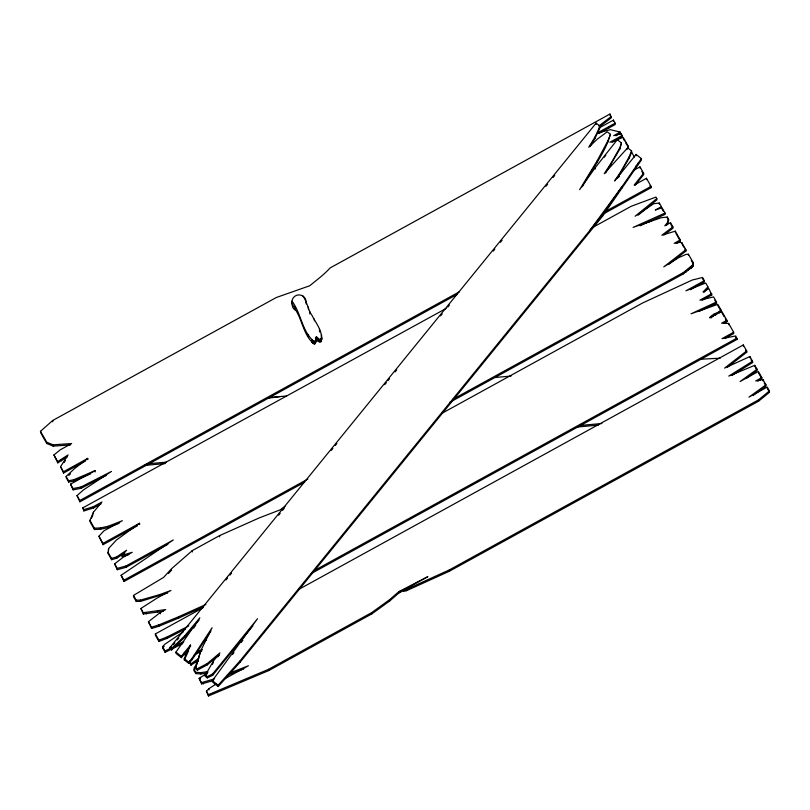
<?xml version="1.0" encoding="UTF-8"?>
<svg xmlns="http://www.w3.org/2000/svg" width="810" height="810" viewBox="0 0 810 810"><rect width="100%" height="100%" fill="white"/><g stroke="black" fill="none" stroke-linecap="round" stroke-linejoin="round"><path stroke-width="1.21" d="M294.212 308.023C302.363 318.381 303.325 336.13 314.331 343.997L315.789 342.225L315.535 337.375L316.578 336.919L319.636 339.542L321.236 338.55C322.39 330.257 315.556 322.805 312.174 315.667C307.77 309.845 307.385 302.008 302.92 296.014M315.789 342.225L315.687 338.803L316.578 336.919M206.601 673.069L200.88 673.971L195.736 673.566L194.289 671.014L194.38 667.653L198.156 661.142M194.289 671.014L194.38 667.653M452.972 399.249L683.417 272.514L692.894 264.809L692.925 262.156L688.399 254.198L686.07 254.391L678.932 257.539L663.765 266.875L685.867 249.743L681.949 242.838L680.046 242.322L674.163 243.314L680.299 239.932L675.317 231.154L661.861 235.214L672.908 226.911L670.498 222.679L664.787 225.818L667.572 222.466L668.615 219.358L667.308 217.05L661.254 217.738L633.096 227.397L665.03 213.04L662.013 207.735L655.27 210.053L661.416 206.682L659.33 203.016L653.792 203.685L635.121 216.23L656.809 198.582L655.958 197.073L631.223 206.266L592.434 227.6M449.53 402.489L683.498 273.81L692.53 266.834L693.056 262.683M124.71 552.855L116.782 558.181L111.598 559.7L108.226 553.756L108.601 548.522L116.255 540.169L139.543 523.26L139.624 524.566M108.226 553.756L108.601 548.522M306.119 303.952L306.018 302.221A7.037 6.915 -3.4 0 0 292.349 299.548L291.985 301.32A7.037 6.915 -3.4 0 0 295.083 307.517L295.235 310.119A7.037 6.915 -3.4 0 1 292.137 303.922L292.501 302.15M315.697 337.962L318.33 341.547L320.871 341.8L321.823 339.157L321.56 335.016M219.004 655.017L207.4 664.797L197.336 670.123L195.382 668.584L200.85 650.541L212.088 627.76L192.031 658.368L188.72 662.124L188.801 663.43L184.336 659.927L184.255 658.621L190.502 645.064L190.583 646.37M195.382 668.584L200.85 650.541M666.255 225.443L667.653 223.773L668.615 219.358M315.373 343.44L315.637 339.613M617.372 178.21L629.218 158.152L631.618 152.179L631.547 150.873L627.649 147.825L604.24 173.654L611.307 162.861L619.913 147.511L621.452 142.955L617.291 139.695L595.228 167.71L579.626 189.651L596.95 161.16L607.996 140.626L610.416 134.308L607.227 131.807L597.395 139.067L588.749 147.248L594.915 137.123L600.048 126.178L596.14 123.11L170.019 647.453L170.09 648.759L171.598 649.944L184.903 637.035L199.149 620.014M605.607 172.996L619.984 148.817L621.452 142.955M626.899 149.637L628.165 146.073L623.214 137.366L609.869 142.256L622.161 135.503L621.007 133.488L613.707 135.655L620.207 132.081L620.288 133.377L615.954 135.766M582.269 186.735C591.573 169.482 605.121 153.262 610.416 134.308M197.336 670.123L197.255 668.817L207.33 663.501L219.895 652.9L213.486 660.95L205.305 675.125L207.208 676.623L212.584 674.021L257.519 618.719L212.392 680.683L212.473 681.99L218.214 686.495L239.932 662.388L602.539 216.199L641.469 159.894L641.388 158.598L636.113 154.457L614.608 180.934L620.673 171.872L629.137 156.846L631.547 150.873M119.131 523.311L108.094 527.614L100.551 529.224L94.456 529.517L90.001 521.68L89.93 520.374L93.383 512.274L101.969 501.967L93.393 506.685L83.825 509.632L83.896 510.928L93.474 507.981L100.977 503.86M91.489 518.208L92.968 514.735M184.336 659.927L188.497 650.886M590.055 146.529L594.996 138.429L600.129 127.484L600.048 126.178M252.872 625.846L212.665 675.317L207.289 677.919L205.386 676.431L207.897 672.067M212.301 664.433L213.567 662.256M188.801 663.43L192.112 659.674L210.883 631.122M85.617 460.92L63.555 473.05L60.568 466.621L68.07 454.916L57.712 461.589L57.783 462.895L67.2 456.88M64.051 462.601L65.418 460.475M218.214 686.495L218.133 685.189L239.851 661.092L602.468 214.893L641.388 158.598M189.813 647.312L181.42 657.639L176.033 653.417L175.952 652.111L199.868 617.767L184.822 635.728L171.517 648.638L171.598 649.944M193.61 628.165L195.726 625.128M232.45 654.561L233.928 652.526M241.319 642.37L242.808 640.335M589.569 230.769L621.928 186.745L622.009 188.052M604.29 157.211L605.789 155.236M217.829 656.89L219.257 655.098M633.4 170.495L639.981 166.87L643.606 173.269L634.179 185.055L646.461 178.301L651.058 186.381L651.129 187.677L603.582 213.83M635.04 185.379L643.687 174.565L643.606 173.269M170.09 648.759L171.69 646.795M173.279 644.831L174.879 642.867M177.279 639.92L178.868 637.956M225.95 580.021L227.549 578.056M229.939 575.12L231.538 573.156M278.62 515.221L280.209 513.256M282.609 510.31L284.209 508.346M331.29 450.411L332.88 448.446M335.279 445.5L336.869 443.536M384.75 384.628L386.35 382.664M387.939 380.7L389.539 378.736M395.128 371.861L396.718 369.897M440.61 315.89L442.209 313.926M447.788 307.051L449.388 305.087M493.28 251.08L494.869 249.115M500.458 242.251L502.058 240.286M545.94 186.28L547.54 184.315M553.129 177.441L554.718 175.476M181.42 657.639L181.339 656.343L190.502 645.064M292.157 303.861L291.995 301.249C301.128 312.741 302.13 332.444 314.179 341.385L315.222 340.838M168.45 573.5L171.659 570.017M182.787 643.565L165.129 652.313L162.668 647.98L162.587 646.674L164.825 644.254L183.161 631.911M162.668 647.98L164.157 646.37M128.861 554.617L121.956 556.652L121.885 555.346L126.613 550.223L116.701 556.875L111.527 558.404L108.145 552.46M137.406 525.781L103.062 544.674L98.931 536.23L103.933 530.844L122.361 520.708L108.014 526.318L100.47 527.917L94.375 528.211L89.93 520.374M442.321 413.12L642.512 303.021L692.266 280.027L702.553 277.476L704.366 280.665L685.938 290.8L705.692 283.004L707.93 286.942L703.039 291.914L708.912 288.684L711.818 294.962L702.138 300.287M703.93 292.39L708.001 288.238L707.93 286.942M411.409 586.501L398.945 592.93L389.569 601.071L371.871 613.869L268.748 670.579L208.464 695.972L206.418 691.193L208.97 688.621L216.26 683.934M723.806 323.352L726.965 321.621L726.884 320.315L721.872 311.485L709.54 317.763C712.537 313.814 717.68 313.419 721.021 309.997L717.802 304.327L691.021 313.814L716.486 302.008L713.58 296.895L699.911 300.166L711.747 293.666M721.021 309.997L721.102 311.303L719.513 312.792L719.432 311.485M90.68 473.86L73.821 481.039L68.658 482.041L66.218 477.738L66.136 476.432L74.621 468.555L87.743 458.399L87.814 459.705M68.759 475.379L70.46 473.799M70.48 444.933L53.146 446.118L46.778 443.515L40.581 432.591L40.5 431.295L52.691 420.491L276.311 297.513L309.744 285.758C316.821 279.895 323.939 274.752 330.095 267.938L609.96 114.028L611.398 117.733L599.825 126.623M457.609 294.111L79.896 501.825L77.021 495.588L83.582 489.817L111.486 471.41L81.041 486.992L73.022 488.551L70.521 484.147L95.094 470.64L95.165 471.946M285.069 506.321L280.118 509.854L259.018 518.005L219.54 535.633L192.233 550.648L171.578 568.711L163.559 577.429L133.478 595.421L133.559 596.727L136.222 601.425L140.505 601.415L167.569 593.031M710.896 318.036L714.055 315.272L716.101 314.665L716.03 313.359M208.464 695.972L208.393 694.666L268.667 669.273L371.8 612.562L389.488 599.764L398.864 591.634L427.903 576.639L403.339 590.156L403.41 591.452L406.529 590.682L449.347 571.263L758.565 401.203L769.5 392.253L769.419 390.957L767.222 387.079L748.936 397.143L765.946 384.841L762.969 379.596L755.689 380.963L761.825 377.582L758.362 371.486L740.087 381.54L757.067 369.198L754.728 365.33L728.787 376.093L752.551 361.25L749.878 356.542L724.606 368.094L746.678 350.912L743.296 344.959L298.353 589.65M213.536 680.501L201.629 683.934L199.138 678.385L206.884 673.363M197.994 660.454L190.968 665.162L190.887 663.856L198.835 658.368M57.783 462.895L53.946 454.967L60.294 449.783L71.645 443.546L53.075 444.811L46.707 442.209L40.5 431.295M403.339 590.156L406.448 589.376L449.267 569.956L758.494 399.907L769.419 390.957M638.037 215.237L656.89 199.888L656.809 198.582M727.562 367.153L746.759 352.218L746.678 350.912M203.695 606.791L178.818 618L158.79 626.292L151.591 628.479L148.412 621.715L160.37 612.481L165.685 609.555L143.289 612.694L140.889 608.462L156.938 598.165L170.961 590.46L159.398 594.702L140.424 600.109L136.141 600.119L133.478 595.421M668.645 264.455L685.948 251.049L685.867 249.743M167.873 544.31L126.066 567.294L117.278 569.703L114.625 563.851L123.029 557.361L132.243 552.298L121.885 555.346M598.782 126.056L611.327 116.427M663.947 235.011L672.978 228.218L672.908 226.911M746.162 378.493L757.147 370.504L757.067 369.198M753.016 395.543L766.027 386.137L765.946 384.841M617.453 177.906L619.498 176.438M635.951 166.03L638.007 164.562L637.926 163.266M304.661 482.152L123.991 581.509L121.115 575.292L173.289 539.976L125.995 565.987L117.207 568.397L114.625 563.851M731.967 375.465L752.632 362.556L752.551 361.25M599.066 128L613.413 120.103L615.154 123.171L615.236 124.477L598.853 133.488M597.75 132.749L615.154 123.171M611.995 142.439L622.232 136.809L622.161 135.503M63.555 473.05L63.474 471.744L87.743 458.399M79.896 501.825L79.826 500.519L459.533 291.701M605.667 211.339L651.058 186.381M83.896 510.928L82.812 507.86L446.138 308.448M103.062 544.674L102.981 543.368L139.543 523.26M676.279 243.486L680.38 241.238L680.299 239.932M123.991 581.509L123.91 580.213L307.83 479.064M690.353 289.717L704.437 281.971L704.366 280.665M185.52 629.005L166.789 638.482L158.973 641.469L155.429 635.242L155.358 633.936L202.925 607.783M726.884 320.315L721.619 323.21L728.656 323.433L733.658 332.242L733.728 333.538L725.233 338.216M188.75 625.928L166.708 637.176L158.892 640.173L158.973 641.469M733.658 332.242L721.963 338.671L735.753 335.937L737.059 339.41L311.334 573.531M313.48 571.01L736.989 338.104M185.46 651.736L188.781 649.914M203.168 641.996L206.489 640.173M194.268 655.017L201.771 650.896M757.816 381.135L761.906 378.888L761.825 377.582M224.694 678.81L248.397 665.769L229.686 673.059M70.521 484.147L73.103 489.858L81.111 488.298L106.13 475.49M165.129 652.313L165.048 651.007L170.566 648.273M174.99 646.086L183.819 641.712M640.102 225.777L665.101 214.346L665.03 213.04M698.848 311.526L716.567 303.315L716.486 302.008M151.591 628.479L151.51 627.173L158.709 624.986L178.747 616.693L205.882 604.473M66.136 476.432L68.587 480.735L73.74 479.733L95.094 470.64M228.592 674.811L243.8 668.898M197.772 651.28L202.449 649.61M196.678 653.002L201.356 651.331M199.138 678.385L201.548 682.628L214.579 678.821M597.861 133.002L610.305 129.661L620.207 132.081M140.889 608.462L143.37 614L163.428 611.287M194.208 669.708L195.655 672.26L200.809 672.664L207.664 671.591M268.363 398.186L280.371 396.535M269.619 397.487L286.598 395.989M494.961 377.5L511.1 376.063M701.055 359.215L720.232 358.172M146.802 463.887L166.323 462.156M580.709 425.392L601.86 423.519M143.967 465.456L165.321 463.563M577.125 427.022L598.499 425.118M316.133 337.861L317.378 337.932M170.019 647.453L171.517 648.638M175.952 652.111L181.339 656.343M184.255 658.621L188.72 662.124M195.301 667.288L197.255 668.817M212.392 680.683L218.133 685.189M755.386 367.598L756.56 369.532M745.625 350.234L746.759 352.218M751.022 359.731L752.632 362.556M758.443 372.792L761.329 377.875M764.245 382.998L765.43 385.094M767.303 388.385L769.5 392.253M631.446 151.865L634.392 157.039M623.295 138.672L624.53 140.849M625.765 143.026L627.001 145.203M641.874 171.376L643.079 173.502M649.985 185.662L651.129 187.677M702.635 278.782L703.839 280.908M710.694 292.977L711.818 294.962M714.825 300.247L715.979 302.292M717.873 305.623L721.102 311.303M721.943 312.792L724.18 316.72M725.294 318.674L726.965 321.621M735.834 337.243L737.059 339.41M662.094 209.041L663.299 211.157M667.815 219.125L668.696 220.664M671.176 225.038L672.381 227.154M676.016 233.553L680.38 241.238M682.587 245.126L683.711 247.101M684.825 249.075L685.948 251.049M691.305 260.476L692.439 262.46M184.356 652.344L185.672 655.847L184.427 653.65M189.338 661.132L190.887 663.856M206.418 691.193L208.393 694.666M189.418 662.428L190.968 665.162M53.946 454.967L57.712 461.589M60.568 466.621L63.474 471.744M77.021 495.588L79.826 500.519M148.412 621.715L151.51 627.173M155.358 633.936L158.892 640.173M162.587 646.674L165.048 651.007M82.812 507.86L83.825 509.632M98.931 536.23L102.981 543.368M121.115 575.292L123.91 580.213M315.535 338.56L315.839 341.405M693.188 264.637L692.925 262.156M321.712 337.628L321.823 339.157M762.969 379.596L763.05 380.902M758.494 399.907L758.565 401.203M754.728 365.33L754.798 366.636M749.878 356.542L749.959 357.848M743.296 344.959L743.378 346.265M728.656 323.433L728.727 324.729M713.974 313.966L714.055 315.272M693.016 264.212L693.097 265.518M692.894 264.809L692.975 266.115M692.793 265.072L692.864 266.379M692.449 265.528L692.53 266.834M691.973 266.065L692.054 267.371M691.193 266.774L691.264 268.07M690.596 267.168L690.677 268.475M689.472 267.786L689.553 269.092M688.399 254.198L688.48 255.494M688.065 269.214L688.146 270.52M686.171 270.56L686.242 271.866M681.949 242.838L682.03 244.134M683.417 272.514L683.498 273.81M675.317 231.154L675.388 232.46M670.498 222.679L670.579 223.985M667.308 217.05L667.379 218.356M667.572 222.466L667.653 223.773M661.416 206.682L661.486 207.978M659.33 203.016L659.411 204.322M649.255 220.563L649.337 221.869M646.461 178.301L646.542 179.597M639.981 166.87L640.052 168.176M636.113 154.457L636.194 155.763M629.137 156.846L629.218 158.152M628.165 146.073L628.246 147.38M621.007 133.488L621.088 134.784M619.913 147.511L619.984 148.817M620.673 171.872L620.744 173.178M613.413 120.103L613.494 121.409M609.96 114.028L610.041 115.334M609.009 126.552L609.09 127.858M611.307 162.861L611.388 164.167M607.996 140.626L608.077 141.932M602.468 214.893L602.539 216.199M596.14 123.11L596.221 124.416M596.95 161.16L597.021 162.456M594.915 137.123L594.996 138.429M595.228 167.71L595.309 169.017M449.267 569.956L449.347 571.263M406.448 589.376L406.529 590.682M400.221 590.925L400.302 592.231M398.864 591.634L398.945 592.93M389.488 599.764L389.569 601.071M371.8 612.562L371.871 613.869M321.236 338.55L321.398 341.152M320.719 339.198L320.871 341.8M319.423 329.386L319.575 331.989M319.636 339.542L319.788 342.154M318.168 338.944L318.33 341.547M316.629 337.79L316.73 339.532M314.31 319.049L314.412 320.79M314.857 341.253L315.009 343.855M314.179 341.385L314.331 343.997M313.136 341.071L313.298 343.673M312.285 340.443L312.447 343.055M311.799 339.815L311.951 342.427M309.643 311.455L309.876 313.976M308.357 307.01L308.509 309.623M308.408 334.429L308.559 337.031M268.667 669.273L268.748 670.579M239.851 661.092L239.932 662.388M219.54 535.633L219.611 536.939M212.584 674.021L212.665 675.317M208.97 688.621L209.051 689.928M207.33 663.501L207.4 664.797M207.208 676.623L207.289 677.919M203.715 641.186L203.796 642.482M205.305 675.125L205.386 676.431M203.381 682.607L203.452 683.913M201.548 682.628L201.629 683.934M200.809 672.664L200.88 673.971M200.374 677.322L200.455 678.628M192.233 550.648L192.304 551.954M195.159 661.507L195.24 662.803M195.655 672.26L195.736 673.566M192.031 658.368L192.112 659.674M184.822 635.728L184.903 637.035M178.747 616.693L178.818 618M166.708 637.176L166.789 638.482M159.398 594.702L159.469 596.008M160.37 612.481L160.451 613.788M158.709 624.986L158.79 626.292M157.505 611.034L157.575 612.34M146.296 612.603L146.377 613.909M143.289 612.694L143.37 614M140.424 600.109L140.505 601.415M136.141 600.119L136.222 601.425M125.995 565.987L126.066 567.294M116.701 556.875L116.782 558.181M117.207 568.397L117.278 569.703M111.527 558.404L111.598 559.7M108.014 526.318L108.094 527.614M100.47 527.917L100.551 529.224M93.393 506.685L93.474 507.981M93.383 512.274L93.464 513.581M94.375 528.211L94.456 529.517M81.041 486.992L81.111 488.298M73.74 479.733L73.821 481.039M73.022 488.551L73.103 489.858M68.587 480.735L68.658 482.041M61.438 459.543L61.519 460.849M52.691 420.491L52.771 421.797M53.075 444.811L53.146 446.118M46.707 442.209L46.778 443.515"/></g></svg>
